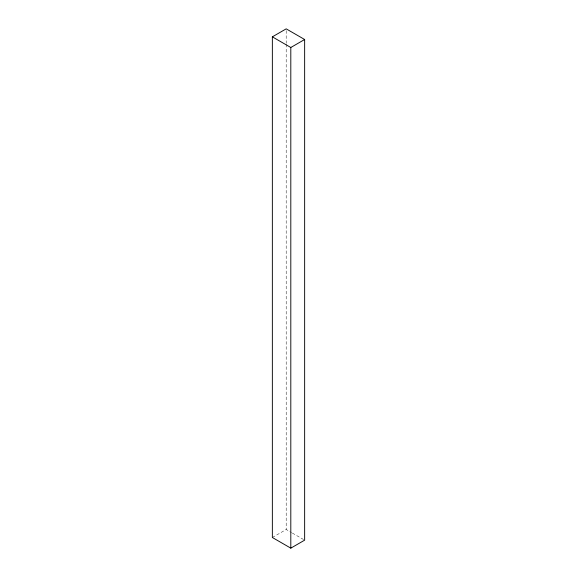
<?xml version="1.0" encoding="UTF-8"?>
<svg xmlns="http://www.w3.org/2000/svg" width="577" height="577" viewBox="0 0 577 577"><rect width="100%" height="100%" fill="white"/><g stroke="black" fill="none" stroke-linecap="round" stroke-linejoin="round"><path stroke-width="0.43" stroke-dasharray="2.88 2.16" d="M272.358 537.497L286.192 529.506L291.573 532.614M292.344 533.061L304.642 540.159M286.192 30.653L286.192 43.261M286.192 44.155L286.192 529.506"/><path stroke-width="0.87" d="M272.358 36.841L286.192 28.85L304.642 39.503L304.642 540.159L290.808 548.15L272.358 537.497L272.358 36.841L290.808 47.494L304.642 39.503M290.808 47.494L290.808 548.15"/></g></svg>
